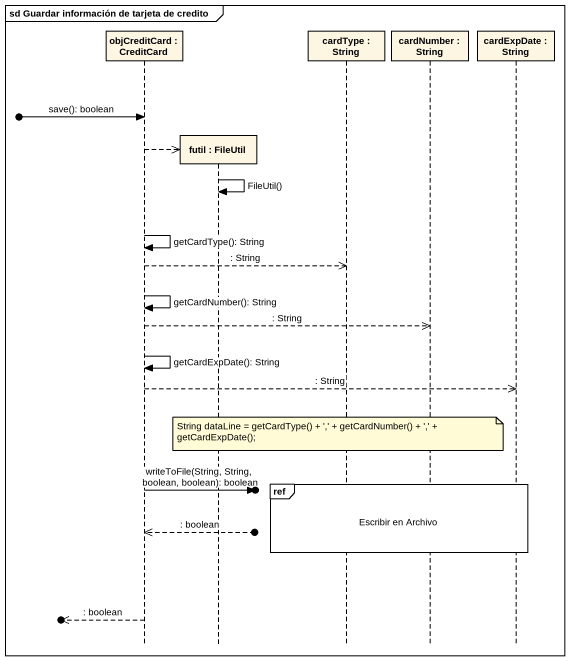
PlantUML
@startuml
mainframe sd Guardar información de tarjeta de credito
hide footbox
participant "objCreditCard : CreditCard" as objCreditCard
participant "futil : FileUtil" as futil
participant "cardType : String" as cardType
participant "cardNumber : String" as cardNumber
participant "cardExpDate : String" as cardExpDate

[o-> objCreditCard : save(): boolean
objCreditCard -->> futil **
futil -> futil : FileUtil()
objCreditCard -> objCreditCard : getCardType(): String
objCreditCard -->> cardType : : String
objCreditCard -> objCreditCard : getCardNumber(): String
objCreditCard -->> cardNumber : : String
objCreditCard -> objCreditCard : getCardExpDate(): String
objCreditCard -->> cardExpDate : : String
note over cardType : String dataLine = getCardType() + ',' + getCardNumber() + ',' + getCardExpDate();
ref over cardType, cardNumber, cardExpDate : Escribir en Archivo
objCreditCard ->o] : writeToFile(String, String, boolean, boolean): boolean
objCreditCard <<--o] : : boolean
[o<<-- objCreditCard : : boolean
@enduml
